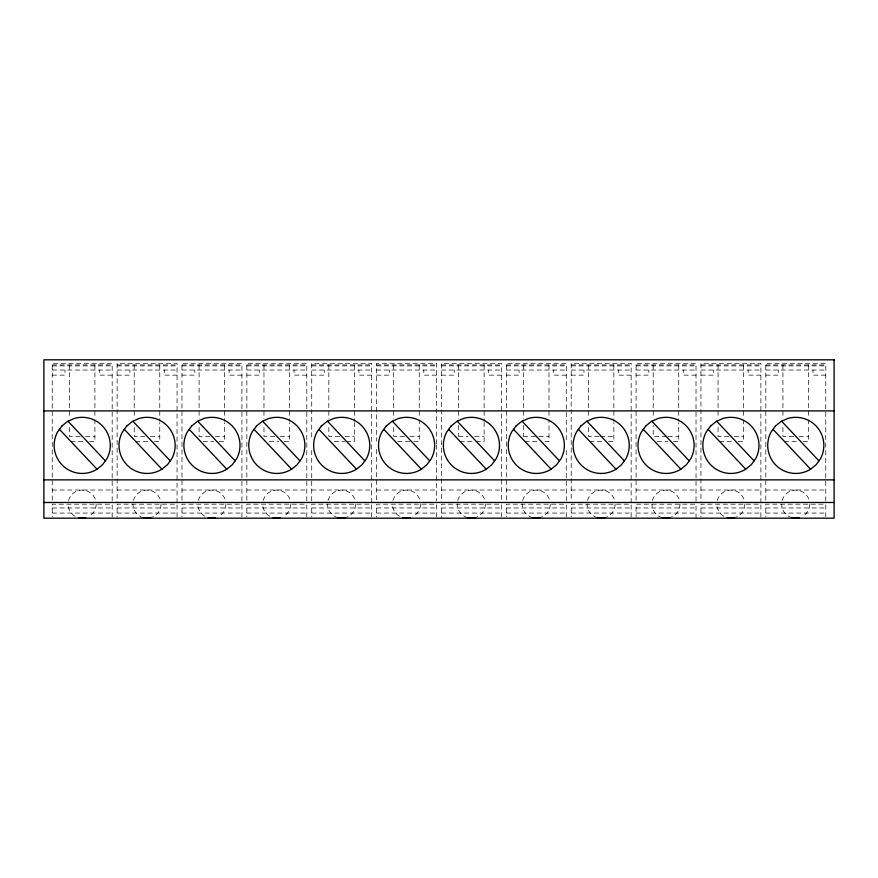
<?xml version="1.0" encoding="UTF-8"?>
<svg xmlns="http://www.w3.org/2000/svg" width="878" height="878" viewBox="0 0 878 878"><rect width="100%" height="100%" fill="white"/><g stroke="black" fill="none" stroke-linecap="round" stroke-linejoin="round"><path stroke-width="0.66" stroke-dasharray="4.39 3.29" d="M52.241 364.93L112.175 364.93M117.114 364.93L177.049 364.93M181.976 364.93L241.922 364.93M246.85 364.93L306.795 364.93M311.723 364.93L371.668 364.93M376.596 364.93L436.531 364.93M441.469 364.93L501.404 364.93M506.332 364.93L566.277 364.93M571.205 364.93L631.15 364.93M636.078 364.93L696.024 364.93M700.951 364.93L760.886 364.93M765.825 364.93L825.759 364.93M52.241 365.874L112.175 365.874M117.114 365.874L177.049 365.874M181.976 365.874L241.922 365.874M246.85 365.874L306.795 365.874M311.723 365.874L371.668 365.874M376.596 365.874L436.531 365.874M441.469 365.874L501.404 365.874M506.332 365.874L566.277 365.874M571.205 365.874L631.15 365.874M636.078 365.874L696.024 365.874M700.951 365.874L760.886 365.874M765.825 365.874L825.759 365.874M52.241 370.033L112.175 370.033M117.114 370.033L177.049 370.033M181.976 370.033L241.922 370.033M246.85 370.033L306.795 370.033M311.723 370.033L371.668 370.033M376.596 370.033L436.531 370.033M441.469 370.033L501.404 370.033M506.332 370.033L566.277 370.033M571.205 370.033L631.15 370.033M636.078 370.033L696.024 370.033M700.951 370.033L760.886 370.033M765.825 370.033L825.759 370.033M52.241 375.147L65.016 375.147L65.016 370.033M112.175 375.147L99.412 375.147L99.412 370.033M117.114 375.147L129.878 375.147L129.878 370.033M177.049 375.147L164.285 375.147L164.285 370.033M181.976 375.147L194.751 375.147L194.751 370.033M241.922 375.147L229.147 375.147L229.147 370.033M246.85 375.147L259.625 375.147L259.625 370.033M306.795 375.147L294.02 375.147L294.02 370.033M311.723 375.147L324.498 375.147L324.498 370.033M371.668 375.147L358.893 375.147L358.893 370.033M376.596 375.147L389.371 375.147L389.371 370.033M436.531 375.147L423.767 375.147L423.767 370.033M441.469 375.147L454.233 375.147L454.233 370.033M501.404 375.147L488.629 375.147L488.629 370.033M506.332 375.147L519.107 375.147L519.107 370.033M566.277 375.147L553.502 375.147L553.502 370.033M571.205 375.147L583.98 375.147L583.98 370.033M631.15 375.147L618.375 375.147L618.375 370.033M636.078 375.147L648.853 375.147L648.853 370.033M696.024 375.147L683.249 375.147L683.249 370.033M700.951 375.147L713.715 375.147L713.715 370.033M760.886 375.147L748.122 375.147L748.122 370.033M765.825 375.147L778.588 375.147L778.588 370.033M825.759 375.147L812.984 375.147L812.984 370.033M80.107 436.443L69.351 436.443L69.351 425.358M85.484 436.443L94.901 436.443M144.98 436.443L134.224 436.443L134.224 425.358M150.357 436.443L159.763 436.443M209.853 436.443L199.097 436.443L199.097 425.358M215.231 436.443L224.636 436.443M274.726 436.443L263.971 436.443L263.971 425.358M280.104 436.443L289.51 436.443M339.588 436.443L328.833 436.443L328.833 425.358M344.966 436.443L354.383 436.443M404.462 436.443L393.706 436.443L393.706 425.358M409.839 436.443L419.256 436.443M458.579 436.443L467.985 436.443M474.713 436.443L484.118 436.443M523.453 436.443L548.991 436.443M599.07 436.443L588.326 436.443L588.326 425.358M600.42 436.443L613.865 436.443M666.632 436.443L653.188 436.443L653.188 425.358M667.982 436.443L678.738 436.443M728.817 436.443L718.061 436.443L718.061 425.358M734.195 436.443L743.6 436.443M793.69 436.443L782.935 436.443L782.935 425.358M799.068 436.443L808.473 436.443M70.701 441.557L84.145 441.557M89.523 441.557L94.901 441.557L94.901 419.958M135.574 441.557L149.008 441.557M154.385 441.557L159.763 441.557L159.763 422.658M203.125 441.557L213.881 441.557M219.259 441.557L224.636 441.557L224.636 422.658M269.348 441.557L278.754 441.557M284.132 441.557L289.51 441.557L289.51 422.658M334.211 441.557L344.966 441.557M346.316 441.557L354.383 441.557L354.383 422.658M397.745 441.557L412.528 441.557M413.878 441.557L419.256 441.557L419.256 419.958M459.918 441.557L474.713 441.557M476.052 441.557L484.118 441.557L484.118 422.658M524.792 441.557L538.236 441.557M544.964 441.557L548.991 441.557L548.991 419.958M589.665 441.557L603.109 441.557M608.487 441.557L613.865 441.557L613.865 422.658M657.227 441.557L667.982 441.557M673.36 441.557L678.738 441.557L678.738 422.658M719.411 441.557L732.856 441.557M738.222 441.557L743.6 441.557L743.6 419.958M784.274 441.557L797.718 441.557M803.096 441.557L808.473 441.557L808.473 419.958M52.241 490.012L112.175 490.012M117.114 490.012L177.049 490.012M181.976 490.012L241.922 490.012M246.85 490.012L306.795 490.012M311.723 490.012L371.668 490.012M376.596 490.012L436.531 490.012M441.469 490.012L501.404 490.012M506.332 490.012L566.277 490.012M571.205 490.012L631.15 490.012M636.078 490.012L696.024 490.012M700.951 490.012L760.886 490.012M765.825 490.012L825.759 490.012M52.241 507.967L112.175 507.967M117.114 507.967L177.049 507.967M181.976 507.967L241.922 507.967M246.85 507.967L306.795 507.967M311.723 507.967L371.668 507.967M376.596 507.967L436.531 507.967M441.469 507.967L501.404 507.967M506.332 507.967L566.277 507.967M571.205 507.967L631.15 507.967M636.078 507.967L696.024 507.967M700.951 507.967L760.886 507.967M765.825 507.967L825.759 507.967M52.241 513.07L112.175 513.07M117.114 513.07L177.049 513.07M181.976 513.07L241.922 513.07M246.85 513.07L306.795 513.07M311.723 513.07L371.668 513.07M376.596 513.07L436.531 513.07M441.469 513.07L501.404 513.07M506.332 513.07L566.277 513.07M571.205 513.07L631.15 513.07M636.078 513.07L696.024 513.07M700.951 513.07L760.886 513.07M765.825 513.07L825.759 513.07M825.759 501.02L825.759 363.294L765.825 363.294L765.825 502.82M825.759 516.912L825.759 504.181L765.825 504.181L765.825 516.912M808.473 364.93L808.473 418.608M782.935 364.93L782.935 418.608M760.886 502.82L760.886 363.294L700.951 363.294L700.951 502.82M760.886 516.912L760.886 504.181L700.951 504.181L700.951 516.912M743.6 364.93L743.6 418.608M718.061 364.93L718.061 418.608M696.024 501.02L696.024 363.294L636.078 363.294L636.078 502.82M696.024 518.185L696.024 504.181L636.078 504.181L636.078 516.912M678.738 364.93L678.738 421.308M653.188 364.93L653.188 418.608M631.15 502.82L631.15 363.294L571.205 363.294L571.205 501.02M631.15 516.912L631.15 504.181L571.205 504.181L571.205 516.912M613.865 364.93L613.865 421.308M588.326 364.93L588.326 418.608M566.277 439.823L566.277 363.294L506.332 363.294L506.332 501.02M566.277 450.447L566.277 502.82M566.277 516.912L566.277 504.181L506.332 504.181L506.332 516.912M548.991 364.93L548.991 418.608M523.453 364.93L523.453 418.905M523.453 425.358L523.453 436.157M501.404 441.195L501.404 363.294L441.469 363.294L441.469 501.02M501.404 448.987L501.404 502.82M501.404 516.912L501.404 504.181L441.469 504.181L441.469 518.185M484.118 364.93L484.118 421.308M458.579 364.93L458.579 418.905M458.579 425.358L458.579 436.157M436.531 443.928L436.531 363.294L376.596 363.294L376.596 441.195M436.531 444.883L436.531 501.02M436.531 516.912L436.531 504.181L376.596 504.181L376.596 516.912M419.256 364.93L419.256 418.608M393.706 364.93L393.706 418.905M376.596 449.404L376.596 501.02M371.668 502.82L371.668 363.294L311.723 363.294L311.723 439.823M371.668 516.912L371.668 504.181L311.723 504.181L311.723 516.912M354.383 364.93L354.383 421.308M328.833 364.93L328.833 418.905M311.723 450.447L311.723 502.82M306.795 501.02L306.795 363.294L246.85 363.294L246.85 502.82M306.795 516.912L306.795 504.181L246.85 504.181L246.85 516.912M289.51 364.93L289.51 421.308M263.971 364.93L263.971 418.905M241.922 501.02L241.922 363.294L181.976 363.294L181.976 502.82M241.922 516.912L241.922 504.181L181.976 504.181L181.976 516.912M224.636 364.93L224.636 421.308M199.097 364.93L199.097 418.905M177.049 502.82L177.049 363.294L117.114 363.294L117.114 502.82M177.049 516.912L177.049 504.181L117.114 504.181L117.114 516.912M159.763 364.93L159.763 421.308M134.224 364.93L134.224 418.608M112.175 501.02L112.175 363.294L52.241 363.294L52.241 502.82M112.175 516.912L112.175 504.181L52.241 504.181L52.241 516.912M94.901 364.93L94.901 418.608M69.351 364.93L69.351 418.608M420.529 504.137A14.048 14.048 0 0 1 413.505 516.297M399.457 516.297A14.048 14.048 0 0 1 392.433 504.137M392.905 500.504A14.048 14.048 0 0 1 420.046 500.504M485.402 504.137A14.048 14.048 0 0 1 474.987 517.702M467.711 517.702A14.048 14.048 0 0 1 457.306 504.137M457.778 500.504A14.048 14.048 0 0 1 484.919 500.504M550.265 504.137A14.048 14.048 0 0 1 539.86 517.702M532.584 517.702A14.048 14.048 0 0 1 522.169 504.137M522.651 500.504A14.048 14.048 0 0 1 549.793 500.504M615.138 504.137A14.048 14.048 0 0 1 604.733 517.702M597.457 517.702A14.048 14.048 0 0 1 587.042 504.137M587.525 500.504A14.048 14.048 0 0 1 614.666 500.504M355.656 504.137A14.048 14.048 0 0 1 345.241 517.702M337.975 517.702A14.048 14.048 0 0 1 327.56 504.137M328.043 500.504A14.048 14.048 0 0 1 355.184 500.504M290.783 504.137A14.048 14.048 0 0 1 283.759 516.297M269.711 516.297A14.048 14.048 0 0 1 262.687 504.137M263.17 500.504A14.048 14.048 0 0 1 290.311 500.504M225.92 504.137A14.048 14.048 0 0 1 218.896 516.297M204.837 516.297A14.048 14.048 0 0 1 197.813 504.137M198.296 500.504A14.048 14.048 0 0 1 225.437 500.504M680.011 504.137A14.048 14.048 0 0 1 669.596 517.702M662.33 517.702A14.048 14.048 0 0 1 651.915 504.137M652.398 500.504A14.048 14.048 0 0 1 679.528 500.504M744.884 504.137A14.048 14.048 0 0 1 734.469 517.702M723.812 516.297A14.048 14.048 0 0 1 716.788 504.137M717.26 500.504A14.048 14.048 0 0 1 744.401 500.504M161.047 504.137A14.048 14.048 0 0 1 150.632 517.702M143.355 517.702A14.048 14.048 0 0 1 132.951 504.137M133.423 500.504A14.048 14.048 0 0 1 160.564 500.504M96.174 504.137A14.048 14.048 0 0 1 89.15 516.297M75.102 516.297A14.048 14.048 0 0 1 68.078 504.137M68.55 500.504A14.048 14.048 0 0 1 95.691 500.504M809.757 504.137A14.048 14.048 0 0 1 802.733 516.297M792.066 517.702A14.048 14.048 0 0 1 781.65 504.137M782.133 500.504A14.048 14.048 0 0 1 809.275 500.504"/><path stroke-width="1.32" d="M43.9 410.904L834.1 410.904M43.9 479.871L834.1 479.871M43.9 502.479L834.1 502.479M781.596 421.242L818.954 460.851M773.035 429.353L810.613 469.192M716.722 421.242L754.081 460.851M708.162 429.353L745.74 469.192M651.86 421.242L689.219 460.851M643.289 429.353L680.867 469.192M586.987 421.242L624.346 460.851M578.426 429.353L616.005 469.192M522.114 421.242L559.473 460.851M513.553 429.353L551.132 469.192M457.24 421.242L494.599 460.851M448.68 429.353L486.258 469.192M392.367 421.242L429.737 460.851M383.807 429.353L421.385 469.192M327.505 421.242L364.864 460.851M318.933 429.353L356.512 469.192M262.632 421.242L299.991 460.851M254.071 429.353L291.65 469.192M197.759 421.242L235.117 460.851M189.198 429.353L226.776 469.192M132.885 421.242L170.244 460.851M124.325 429.353L161.903 469.192M68.023 421.242L105.382 460.851M59.452 429.353L97.03 469.192M410.114 517.702A14.048 14.048 0 0 1 402.848 517.702M474.987 517.702A14.048 14.048 0 0 1 467.711 517.702M539.86 517.702A14.048 14.048 0 0 1 532.584 517.702M604.733 517.702A14.048 14.048 0 0 1 597.457 517.702M345.241 517.702A14.048 14.048 0 0 1 337.975 517.702M280.378 517.702A14.048 14.048 0 0 1 273.102 517.702M215.505 517.702A14.048 14.048 0 0 1 208.229 517.702M669.596 517.702A14.048 14.048 0 0 1 662.33 517.702M734.469 517.702A14.048 14.048 0 0 1 727.193 517.702M150.632 517.702A14.048 14.048 0 0 1 143.355 517.702M85.759 517.702A14.048 14.048 0 0 1 78.493 517.702M799.342 517.702A14.048 14.048 0 0 1 792.066 517.702M61.844 426.06L57.542 431.998A28.074 28.074 0 0 0 96.887 469.313L102.572 464.703L106.886 458.777A28.074 28.074 0 0 0 74.235 418.477L67.54 421.451L61.844 426.06M126.717 426.06L122.404 431.998A28.074 28.074 0 0 0 161.75 469.313L167.446 464.703L171.759 458.777A28.074 28.074 0 0 0 139.108 418.477L132.413 421.451L126.717 426.06M191.591 426.06L187.277 431.998A28.074 28.074 0 0 0 226.623 469.313L232.319 464.703L236.621 458.777A28.074 28.074 0 0 0 203.97 418.477L197.276 421.451L191.591 426.06M256.453 426.06L252.151 431.998A28.074 28.074 0 0 0 291.496 469.313L297.192 464.703L301.494 458.777A28.074 28.074 0 0 0 268.844 418.477L262.149 421.451L256.453 426.06M321.326 426.06L317.024 431.998A28.074 28.074 0 0 0 356.369 469.313L362.054 464.703L366.367 458.777A28.074 28.074 0 0 0 333.717 418.477L327.022 421.451L321.326 426.06M386.199 426.06L381.897 431.998A28.074 28.074 0 0 0 421.231 469.313L426.927 464.703L431.241 458.777A28.074 28.074 0 0 0 398.59 418.477L391.895 421.451L386.199 426.06M451.072 426.06L446.759 431.998A28.074 28.074 0 0 0 486.105 469.313L491.801 464.703L496.103 458.777A28.074 28.074 0 0 0 463.463 418.477L456.769 421.451L451.072 426.06M515.946 426.06L511.633 431.998A28.074 28.074 0 0 0 550.978 469.313L556.674 464.703L560.976 458.777A28.074 28.074 0 0 0 528.326 418.477L521.631 421.451L515.946 426.06M580.808 426.06L576.506 431.998A28.074 28.074 0 0 0 615.851 469.313L621.547 464.703L625.849 458.777A28.074 28.074 0 0 0 593.199 418.477L586.504 421.451L580.808 426.06M645.681 426.06L641.379 431.998A28.074 28.074 0 0 0 680.724 469.313L686.409 464.703L690.723 458.777A28.074 28.074 0 0 0 658.072 418.477L651.377 421.451L645.681 426.06M710.554 426.06L706.241 431.998A28.074 28.074 0 0 0 745.587 469.313L751.283 464.703L755.596 458.777A28.074 28.074 0 0 0 722.945 418.477L716.25 421.451L710.554 426.06M775.428 426.06L771.114 431.998A28.074 28.074 0 0 0 810.46 469.313L816.156 464.703L820.458 458.777A28.074 28.074 0 0 0 787.807 418.477L781.113 421.451L775.428 426.06M834.1 359.815L43.9 359.815L43.9 518.185L834.1 518.185L834.1 359.815"/></g></svg>
